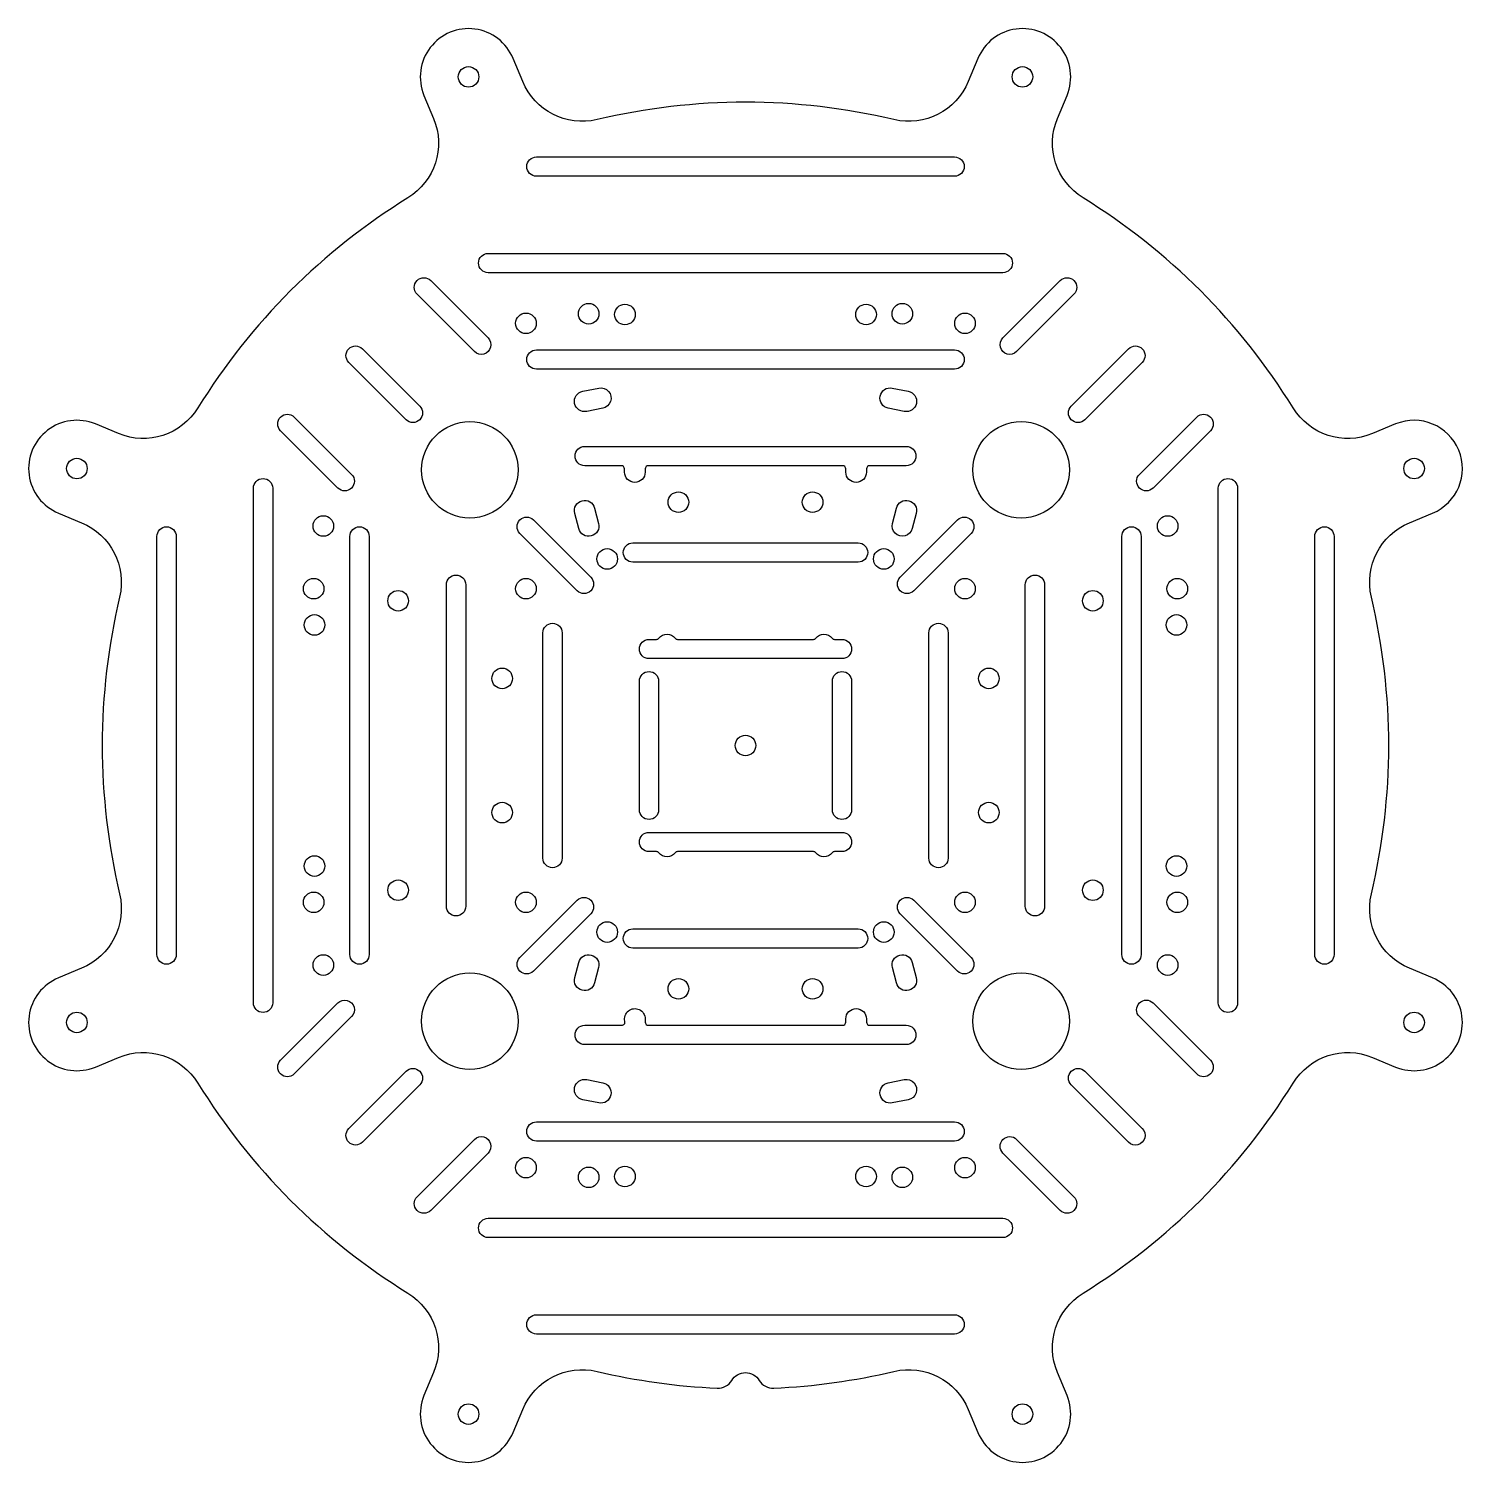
# Model space of a CAD drawing. Header units: millimetres. Extents: x -276 to -54, y -276 to -54.
import ezdxf

# ---------------------------------------------------------------- set-up
doc = ezdxf.new("R2010")
doc.units = ezdxf.units.MM

msp = doc.modelspace()

# ---------------------------------------------------------------- linework, layer by layer
for points in [[(-160.62, -264.9, 0.047303), (-141.92, -262.3, -0.368156), (-130.37, -268.2), (-128.88, -271.81, 1), (-115.02, -266.07), (-116.51, -262.46, -0.368156), (-112.52, -250.12, 0.116994), (-79.88, -217.48, -0.368156), (-67.54, -213.49), (-63.93, -214.98, 1), (-58.19, -201.12), (-61.8, -199.63, -0.368156), (-67.7, -188.08, 0.116994), (-67.7, -141.92, -0.368156), (-61.8, -130.37), (-58.19, -128.88, 1), (-63.93, -115.02), (-67.54, -116.51, -0.368156), (-79.88, -112.52, 0.116994), (-112.52, -79.88, -0.368156), (-116.51, -67.54), (-115.02, -63.93, 1), (-128.88, -58.19), (-130.37, -61.8, -0.368156), (-141.92, -67.7, 0.116994), (-188.08, -67.7, -0.368156), (-199.63, -61.8), (-201.12, -58.19, 1), (-214.98, -63.93), (-213.49, -67.54, -0.368156), (-217.48, -79.88, 0.116994), (-250.12, -112.52, -0.368156), (-262.46, -116.51), (-266.07, -115.02, 1), (-271.81, -128.88), (-268.2, -130.37, -0.368156), (-262.3, -141.92, 0.116994), (-262.3, -188.08, -0.368156), (-268.2, -199.63), (-271.81, -201.12, 1), (-266.07, -214.98), (-262.46, -213.49, -0.368156), (-250.12, -217.48, 0.116994), (-217.48, -250.12, -0.368156), (-213.49, -262.46), (-214.98, -266.07, 1), (-201.12, -271.81), (-199.63, -268.2, -0.368156), (-188.08, -262.3, 0.047303), (-169.38, -264.9, 0.273871), (-167.14, -263.7, -0.562914), (-162.86, -263.7, 0.273871)], [(-132.5, -76.5), (-197.5, -76.5, -1), (-197.5, -73.5), (-132.5, -73.5, -1)], [(-125, -91.5), (-205, -91.5, -1), (-205, -88.5), (-125, -88.5, -1)], [(-213.94, -92.72), (-205.03, -101.63, -1), (-207.15, -103.76), (-216.06, -94.84, -1)], [(-116.06, -92.72, -1), (-113.94, -94.84), (-122.85, -103.76, -1), (-124.97, -101.63)], [(-224.55, -103.33), (-215.64, -112.24, -1), (-217.76, -114.36), (-226.67, -105.45, -1)], [(-132.5, -106.5), (-197.5, -106.5, -1), (-197.5, -103.5), (-132.5, -103.5, -1)], [(-103.33, -105.45), (-112.24, -114.36, -1), (-114.36, -112.24), (-105.45, -103.33, -1)], [(-190.31, -109.93), (-187.81, -109.43, -1), (-187.19, -112.57), (-189.69, -113.07, -1)], [(-142.81, -112.57, -1), (-142.19, -109.43), (-139.69, -109.93, -1), (-140.31, -113.07)], [(-237.28, -116.06, -1), (-235.16, -113.94), (-226.24, -122.85, -1), (-228.37, -124.97)], [(-92.72, -116.06), (-101.63, -124.97, -1), (-103.76, -122.85), (-94.84, -113.94, -1)], [(-183.8, -122, 0.414214), (-184.3, -121.5), (-190, -121.5, -1), (-190, -118.5), (-140, -118.5, -1), (-140, -121.5), (-145.7, -121.5, 0.414214), (-146.2, -122), (-146.2, -122.5, -1), (-149.4, -122.5), (-149.4, -122, 0.414214), (-149.9, -121.5), (-180.1, -121.5, 0.414214), (-180.6, -122), (-180.6, -122.5, -1), (-183.8, -122.5)], [(-241.5, -205), (-241.5, -125, -1), (-238.5, -125), (-238.5, -205, -1)], [(-91.5, -125, -1), (-88.5, -125), (-88.5, -205, -1), (-91.5, -205)], [(-187.83, -130.47, -1), (-190.92, -131.28), (-191.55, -128.91, -1), (-188.45, -128.09)], [(-139.08, -131.28, -1), (-142.17, -130.47), (-141.55, -128.09, -1), (-138.45, -128.91)], [(-253.5, -132.5), (-253.5, -197.5, -1), (-256.5, -197.5), (-256.5, -132.5, -1)], [(-223.5, -132.5), (-223.5, -197.5, -1), (-226.5, -197.5), (-226.5, -132.5, -1)], [(-197.96, -129.92), (-189.05, -138.83, -1), (-191.17, -140.95), (-200.08, -132.04, -1)], [(-129.92, -132.04), (-138.83, -140.95, -1), (-140.95, -138.83), (-132.04, -129.92, -1)], [(-103.5, -197.5, -1), (-106.5, -197.5), (-106.5, -132.5, -1), (-103.5, -132.5)], [(-73.5, -197.5, -1), (-76.5, -197.5), (-76.5, -132.5, -1), (-73.5, -132.5)], [(-147.5, -136.5), (-182.5, -136.5, -1), (-182.5, -133.5), (-147.5, -133.5, -1)], [(-208.5, -140), (-208.5, -190, -1), (-211.5, -190), (-211.5, -140, -1)], [(-118.5, -190, -1), (-121.5, -190), (-121.5, -140, -1), (-118.5, -140)], [(-193.5, -147.5), (-193.5, -182.5, -1), (-196.5, -182.5), (-196.5, -147.5, -1)], [(-133.5, -182.5, -1), (-136.5, -182.5), (-136.5, -147.5, -1), (-133.5, -147.5)], [(-151.15, -148.5), (-150, -148.5, -1), (-150, -151.5), (-180, -151.5, -1), (-180, -148.5), (-178.85, -148.5, 0.229735), (-178.46, -148.31, -0.485071), (-175.94, -148.31, 0.229735), (-175.55, -148.5), (-154.45, -148.5, 0.229735), (-154.06, -148.31, -0.485071), (-151.54, -148.31, 0.229735)], [(-178.5, -155), (-178.5, -175, -1), (-181.5, -175), (-181.5, -155, -1)], [(-151.5, -155, -1), (-148.5, -155), (-148.5, -175, -1), (-151.5, -175)], [(-178.46, -181.69, 0.229735), (-178.85, -181.5), (-180, -181.5, -1), (-180, -178.5), (-150, -178.5, -1), (-150, -181.5), (-151.15, -181.5, 0.229735), (-151.54, -181.69, -0.485071), (-154.06, -181.69, 0.229735), (-154.45, -181.5), (-175.55, -181.5, 0.229735), (-175.94, -181.69, -0.485071)], [(-200.08, -197.96), (-191.17, -189.05, -1), (-189.05, -191.17), (-197.96, -200.08, -1)], [(-132.04, -200.08), (-140.95, -191.17, -1), (-138.83, -189.05), (-129.92, -197.96, -1)], [(-182.5, -196.5, -1), (-182.5, -193.5), (-147.5, -193.5, -1), (-147.5, -196.5)], [(-190.92, -198.72, -1), (-187.83, -199.53), (-188.45, -201.91, -1), (-191.55, -201.09)], [(-141.55, -201.91), (-142.17, -199.53, -1), (-139.08, -198.72), (-138.45, -201.09, -1)], [(-237.28, -213.94), (-228.37, -205.03, -1), (-226.24, -207.15), (-235.16, -216.06, -1)], [(-103.76, -207.15, -1), (-101.63, -205.03), (-92.72, -213.94, -1), (-94.84, -216.06)], [(-146.2, -208, 0.414214), (-145.7, -208.5), (-140, -208.5, -1), (-140, -211.5), (-190, -211.5, -1), (-190, -208.5), (-184.24, -208.5, 0.486513), (-183.75, -207.88, -1.128052), (-180.6, -207.5), (-180.6, -208, 0.414214), (-180.1, -208.5), (-149.9, -208.5, 0.414214), (-149.4, -208), (-149.4, -207.5, -1), (-146.2, -207.5)], [(-226.67, -224.55), (-217.76, -215.64, -1), (-215.64, -217.76), (-224.55, -226.67, -1)], [(-105.45, -226.67), (-114.36, -217.76, -1), (-112.24, -215.64), (-103.33, -224.55, -1)], [(-187.19, -217.43, -1), (-187.81, -220.57), (-190.31, -220.07, -1), (-189.69, -216.93)], [(-139.69, -220.07), (-142.19, -220.57, -1), (-142.81, -217.43), (-140.31, -216.93, -1)], [(-132.5, -223.5, -1), (-132.5, -226.5), (-197.5, -226.5, -1), (-197.5, -223.5)], [(-213.94, -237.28, -1), (-216.06, -235.16), (-207.15, -226.24, -1), (-205.03, -228.37)], [(-116.06, -237.28), (-124.97, -228.37, -1), (-122.85, -226.24), (-113.94, -235.16, -1)], [(-205, -241.5, -1), (-205, -238.5), (-125, -238.5, -1), (-125, -241.5)], [(-132.5, -253.5, -1), (-132.5, -256.5), (-197.5, -256.5, -1), (-197.5, -253.5)]]:
    msp.add_lwpolyline(points, format="xyb", close=True)
for centre, radius in [((-208.05, -61.06), 1.6), ((-121.95, -61.06), 1.6), ((-199.13, -99.37), 1.6), ((-189.38, -97.88), 1.6), ((-183.74, -98), 1.6), ((-146.26, -98), 1.6), ((-140.62, -97.88), 1.6), ((-130.88, -99.37), 1.6), ((-207.86, -122.14), 7.5), ((-122.14, -122.14), 7.5), ((-268.94, -121.95), 1.6), ((-61.06, -121.95), 1.6), ((-175.43, -127.17), 1.6), ((-154.57, -127.17), 1.6), ((-230.63, -130.88), 1.6), ((-99.37, -130.88), 1.6), ((-186.5, -136), 1.6), ((-143.5, -136), 1.6), ((-232.13, -140.62), 1.6), ((-199.13, -140.62), 1.6), ((-130.88, -140.62), 1.6), ((-97.88, -140.62), 1.6), ((-219, -142.5), 1.6), ((-111, -142.5), 1.6), ((-232, -146.26), 1.6), ((-98, -146.26), 1.6), ((-202.83, -154.57), 1.6), ((-127.17, -154.57), 1.6), ((-165, -165), 1.6), ((-202.83, -175.43), 1.6), ((-127.17, -175.43), 1.6), ((-232, -183.74), 1.6), ((-98, -183.74), 1.6), ((-219, -187.5), 1.6), ((-111, -187.5), 1.6), ((-232.13, -189.38), 1.6), ((-199.13, -189.38), 1.6), ((-130.88, -189.38), 1.6), ((-97.88, -189.38), 1.6), ((-186.5, -194), 1.6), ((-143.5, -194), 1.6), ((-230.63, -199.13), 1.6), ((-99.37, -199.13), 1.6), ((-207.86, -207.86), 7.5), ((-122.14, -207.86), 7.5), ((-175.43, -202.83), 1.6), ((-154.57, -202.83), 1.6), ((-268.94, -208.05), 1.6), ((-61.06, -208.05), 1.6), ((-199.13, -230.63), 1.6), ((-130.88, -230.63), 1.6), ((-189.38, -232.13), 1.6), ((-183.74, -232), 1.6), ((-146.26, -232), 1.6), ((-140.62, -232.13), 1.6), ((-208.05, -268.94), 1.6), ((-121.95, -268.94), 1.6)]:
    msp.add_circle(centre, radius)

doc.saveas('drawing.dxf')
